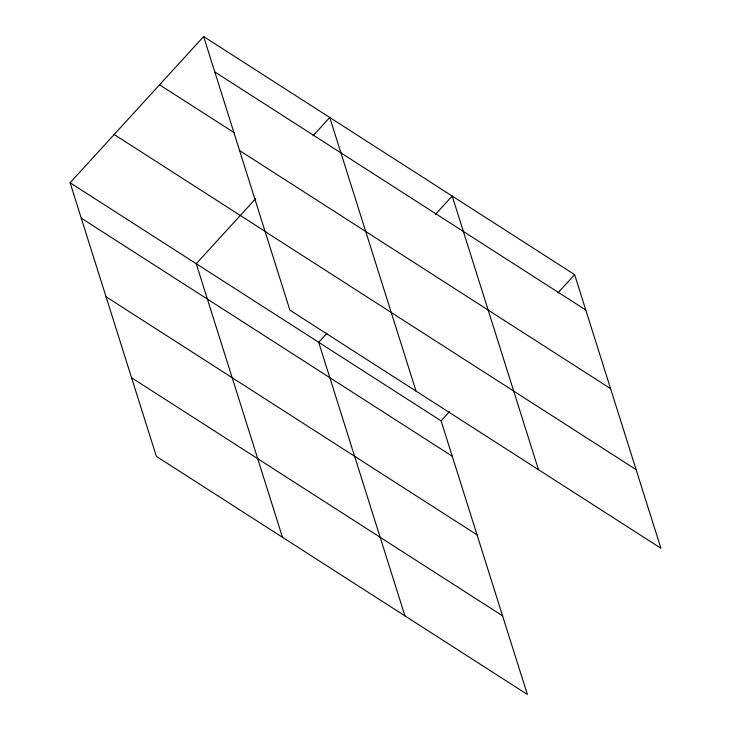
<?xml version="1.0" encoding="UTF-8"?>
<svg xmlns="http://www.w3.org/2000/svg" width="731" height="731" viewBox="0 0 731 731"><rect width="100%" height="100%" fill="white"/><g stroke="black" fill="none" stroke-linecap="round" stroke-linejoin="round"><path stroke-width="1.1" d="M70.103 182.768L441.095 420.846L527.362 694.45L156.37 456.372L70.103 182.768L203.638 36.55L574.63 274.628L660.897 548.232L289.905 310.154L203.638 36.55M255.695 198.613L196.237 263.708L282.504 537.322M313.06 135.802L329.772 117.499L416.04 391.103M327.022 333.126L318.67 342.282L404.937 615.886M435.484 214.366L452.206 196.063L538.473 469.667M441.095 420.846L449.455 411.69M557.917 292.93L574.63 274.628M214.795 71.93L585.787 310.017M159.568 84.805L234.103 132.631M239.576 150.549L610.577 388.627M114.173 134.513L266.13 232.038M265.115 231.544L636.107 469.622M81.26 218.149L452.251 456.226M106.05 296.759L477.041 534.845M131.58 377.753L502.572 615.84"/></g></svg>
